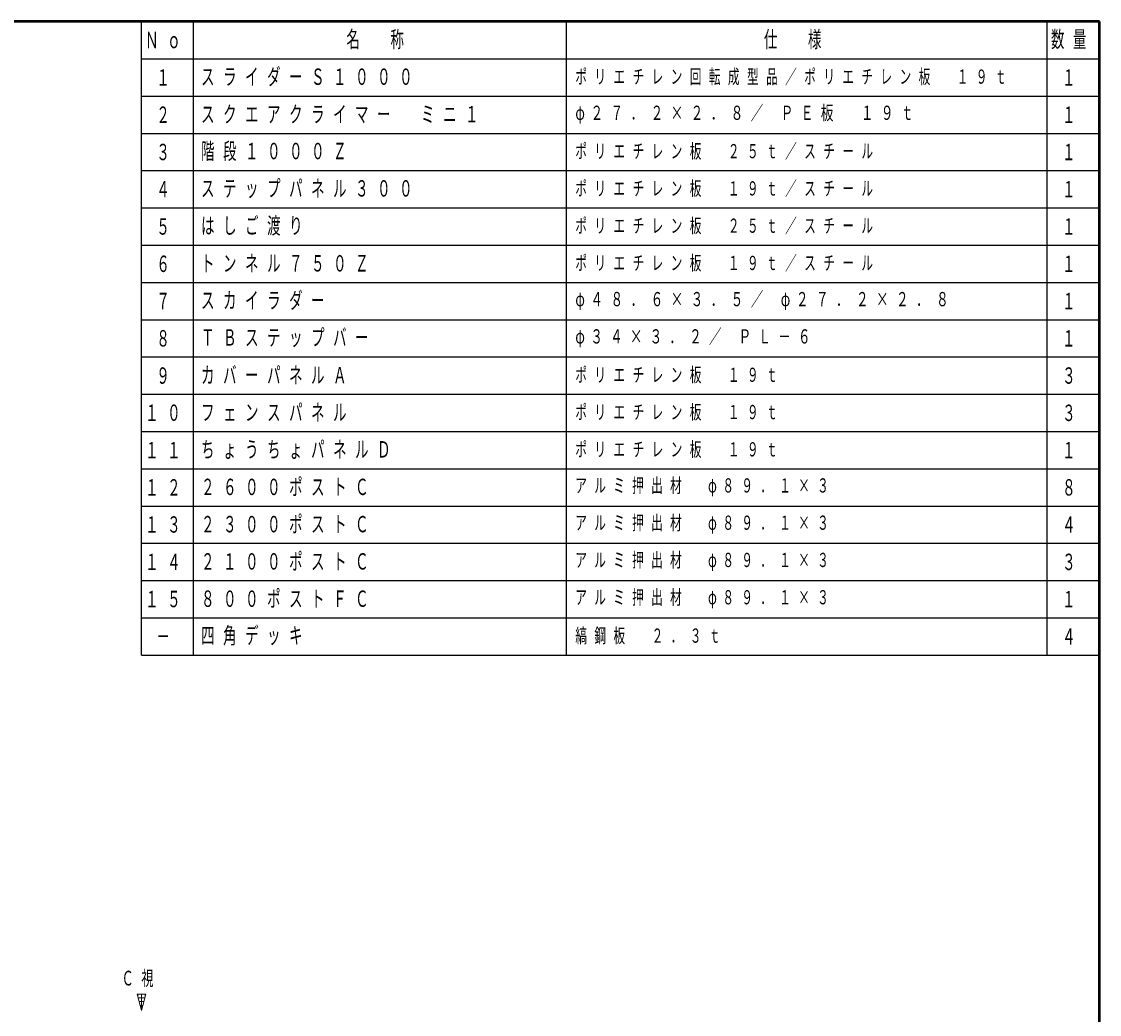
# Model space of a CAD drawing. Units: millimetres on the paper. Extents: x -385 to 0, y -594 to 267.
# Drawn here: x -144.6 to 0, y 133.8 to 267 of the extents above; entities that cross this region are included whole.
import ezdxf
from ezdxf.enums import TextEntityAlignment as Align

# ---------------------------------------------------------------- set-up
doc = ezdxf.new("R2010")
doc.units = ezdxf.units.MM
doc.layers.add('LY_1', color=7, linetype='Continuous', lineweight=25)
doc.layers.add('LY_2', color=7, linetype='Continuous', lineweight=13)
doc.styles.add('ＭＳ ゴシック', font='')
doc.styles.get('ＭＳ ゴシック').set_extended_font_data('MS Gothic')

msp = doc.modelspace()

# ---------------------------------------------------------------- linework, layer by layer
at = {"layer": 'LY_1'}
for p, q in [((-128.5, 182), (-128.5, 267)), ((-128.5, 267), (0, 267)), ((-121.5, 182), (-121.5, 267)), ((-71.5, 182), (-71.5, 267)), ((-7, 182), (-7, 267)), ((-128.5, 262), (0, 262)), ((-128.5, 257), (0, 257)), ((-128.5, 252), (0, 252)), ((-128.5, 247), (0, 247)), ((-128.5, 242), (0, 242)), ((-128.5, 237), (0, 237)), ((-128.5, 232), (0, 232)), ((-128.5, 227), (0, 227)), ((-128.5, 222), (0, 222)), ((-128.5, 217), (0, 217)), ((-128.5, 212), (0, 212)), ((-128.5, 207), (0, 207)), ((-128.5, 202), (0, 202)), ((-128.5, 197), (0, 197)), ((-128.5, 192), (0, 192)), ((-128.5, 187), (0, 187)), ((-128.5, 182), (0, 182))]:
    msp.add_line(p, q, dxfattribs=at)
at = {"layer": 'LY_1', "lineweight": 13}
for p, q in [((-127.924, 136.49), (-129.082, 136.49)), ((-128.503, 134.33), (-129.082, 136.49)), ((-129, 136.184), (-129, 136.49)), ((-128.951, 136), (-128.056, 136)), ((-127.924, 136.49), (-128.503, 134.33)), ((-128.5, 134.342), (-128.5, 136.49)), ((-128, 136.208), (-128, 136.49)), ((-128.817, 135.5), (-128.19, 135.5)), ((-128.683, 135), (-128.324, 135)), ((-128.549, 134.5), (-128.458, 134.5))]:
    msp.add_line(p, q, dxfattribs=at)
at = {"layer": 'LY_2', "lineweight": 50}
for p, q in [((0, 267), (-385, 267)), ((0, 0), (0, 267))]:
    msp.add_line(p, q, dxfattribs=at)

# ---------------------------------------------------------------- texts
at = {"layer": 'LY_1', "style": 'ＭＳ ゴシック', "width": 0.6}
for s, p in [('１', (-126.5, 259.5)), ('１', (-5, 259.5)), ('２', (-126.5, 254.5)), ('１', (-5, 254.5)), ('３', (-126.5, 249.5)), ('１', (-5, 249.5)), ('４', (-126.5, 244.5)), ('１', (-5, 244.5)), ('５', (-126.5, 239.5)), ('１', (-5, 239.5)), ('６', (-126.5, 234.5)), ('１', (-5, 234.5)), ('７', (-126.5, 229.5)), ('１', (-5, 229.5)), ('８', (-126.5, 224.5)), ('１', (-5, 224.5)), ('９', (-126.5, 219.5)), ('３', (-5, 219.5)), ('３', (-5, 214.5)), ('１', (-5, 209.5)), ('８', (-5, 204.5)), ('４', (-5, 199.5)), ('３', (-5, 194.5)), ('１', (-5, 189.5)), ('４', (-5, 184.5)), ('－', (-126.5, 184.5))]:
    msp.add_text(s, height=2.199, dxfattribs=at).set_placement(p, align=Align.MIDDLE_LEFT)
at = {"layer": 'LY_1', "style": 'ＭＳ ゴシック'}
for s, insert, char_height, attachment_point in [('\\T1.64;\\W0.6;名\u3000称', (-101, 264.5), 2.199, 4), ('\\T1.64;\\W0.6;仕\u3000様', (-45, 264.5), 2.199, 4), ('\\T1.64;\\W0.6;数量', (-6.5, 264.5), 2.199, 4), ('\\T1.64;\\W0.6;Ｎｏ', (-128, 264.5), 2.199, 4), ('\\T1.64;\\W0.6;スライダーＳ１０００', (-120.5, 259.5), 2.199, 4), ('\\T1.64;\\W0.6;ポリエチレン回転成型品／ポリエチレン板\u3000１９ｔ', (-70.3, 259.5), 1.906, 4), ('\\T1.59;\\W0.65;φ２７．２×２．８／\\~ＰＥ板\u3000１９ｔ', (-70.3, 254.5), 1.906, 4), ('\\T1.64;\\W0.6;スクエアクライマー\u3000ミニ１', (-120.5, 254.5), 2.199, 4), ('\\T1.64;\\W0.6;階段１０００Ｚ', (-120.5, 249.5), 2.199, 4), ('\\T1.64;\\W0.6;ポリエチレン板\u3000２５ｔ／スチール', (-70.3, 249.5), 1.906, 4), ('\\T1.64;\\W0.6;ステップパネル３００', (-120.5, 244.5), 2.199, 4), ('\\T1.64;\\W0.6;ポリエチレン板\u3000１９ｔ／スチール', (-70.3, 244.5), 1.906, 4), ('\\T1.64;\\W0.6;はしご渡り', (-120.5, 239.5), 2.199, 4), ('\\T1.64;\\W0.6;ポリエチレン板\u3000２５ｔ／スチール', (-70.3, 239.5), 1.906, 4), ('\\T1.64;\\W0.6;トンネル７５０Ｚ', (-120.5, 234.5), 2.199, 4), ('\\T1.64;\\W0.6;ポリエチレン板\u3000１９ｔ／スチール', (-70.3, 234.5), 1.906, 4), ('\\T1.64;\\W0.6;スカイラダー', (-120.5, 229.5), 2.199, 4), ('\\T1.59;\\W0.65;φ４８．６×３．５／\\~φ２７．２×２．８', (-70.3, 229.5), 1.906, 4), ('\\T1.64;\\W0.6;ＴＢステップバー', (-120.5, 224.5), 2.199, 4), ('\\T1.57;\\W0.65;φ３４×３．２／\\~ＰＬ－６', (-70.3, 224.5), 1.906, 4), ('\\T1.64;\\W0.6;カバーパネルＡ', (-120.5, 219.5), 2.199, 4), ('\\T1.64;\\W0.6;ポリエチレン板\u3000１９ｔ', (-70.3, 219.5), 1.906, 4), ('\\T1.64;\\W0.6;１０', (-128, 214.5), 2.199, 4), ('\\T1.64;\\W0.6;フェンスパネル', (-120.5, 214.5), 2.199, 4), ('\\T1.64;\\W0.6;ポリエチレン板\u3000１９ｔ', (-70.3, 214.5), 1.906, 4), ('\\T1.64;\\W0.6;１１', (-128, 209.5), 2.199, 4), ('\\T1.64;\\W0.6;ちょうちょパネルＤ', (-120.5, 209.5), 2.199, 4), ('\\T1.64;\\W0.6;ポリエチレン板\u3000１９ｔ', (-70.3, 209.5), 1.906, 4), ('\\T1.64;\\W0.6;１２', (-128, 204.5), 2.199, 4), ('\\T1.64;\\W0.6;２６００ポストＣ', (-120.5, 204.5), 2.199, 4), ('\\T1.63;\\W0.6;アルミ押出材\u3000φ８９．１×３', (-70.3, 204.5), 1.906, 4), ('\\T1.64;\\W0.6;２３００ポストＣ', (-120.5, 199.5), 2.199, 4), ('\\T1.63;\\W0.6;アルミ押出材\u3000φ８９．１×３', (-70.3, 199.5), 1.906, 4), ('\\T1.64;\\W0.6;１３', (-128, 199.5), 2.199, 4), ('\\T1.64;\\W0.6;１４', (-128, 194.5), 2.199, 4), ('\\T1.64;\\W0.6;２１００ポストＣ', (-120.5, 194.5), 2.199, 4), ('\\T1.63;\\W0.6;アルミ押出材\u3000φ８９．１×３', (-70.3, 194.5), 1.906, 4), ('\\T1.64;\\W0.6;８００ポストＦＣ', (-120.5, 189.5), 2.199, 4), ('\\T1.63;\\W0.6;アルミ押出材\u3000φ８９．１×３', (-70.3, 189.5), 1.906, 4), ('\\T1.64;\\W0.6;１５', (-128, 189.5), 2.199, 4), ('\\T1.64;\\W0.6;四角デッキ', (-120.5, 184.5), 2.199, 4), ('\\T1.64;\\W0.6;縞鋼板\u3000２．３ｔ', (-70.3, 184.5), 1.906, 4), ('\\T1.64;\\W0.6;Ｃ視', (-128.503, 138.55), 1.979, 5)]:
    msp.add_mtext(s, dxfattribs=dict(at, insert=insert, char_height=char_height, attachment_point=attachment_point))

doc.saveas('drawing.dxf')
